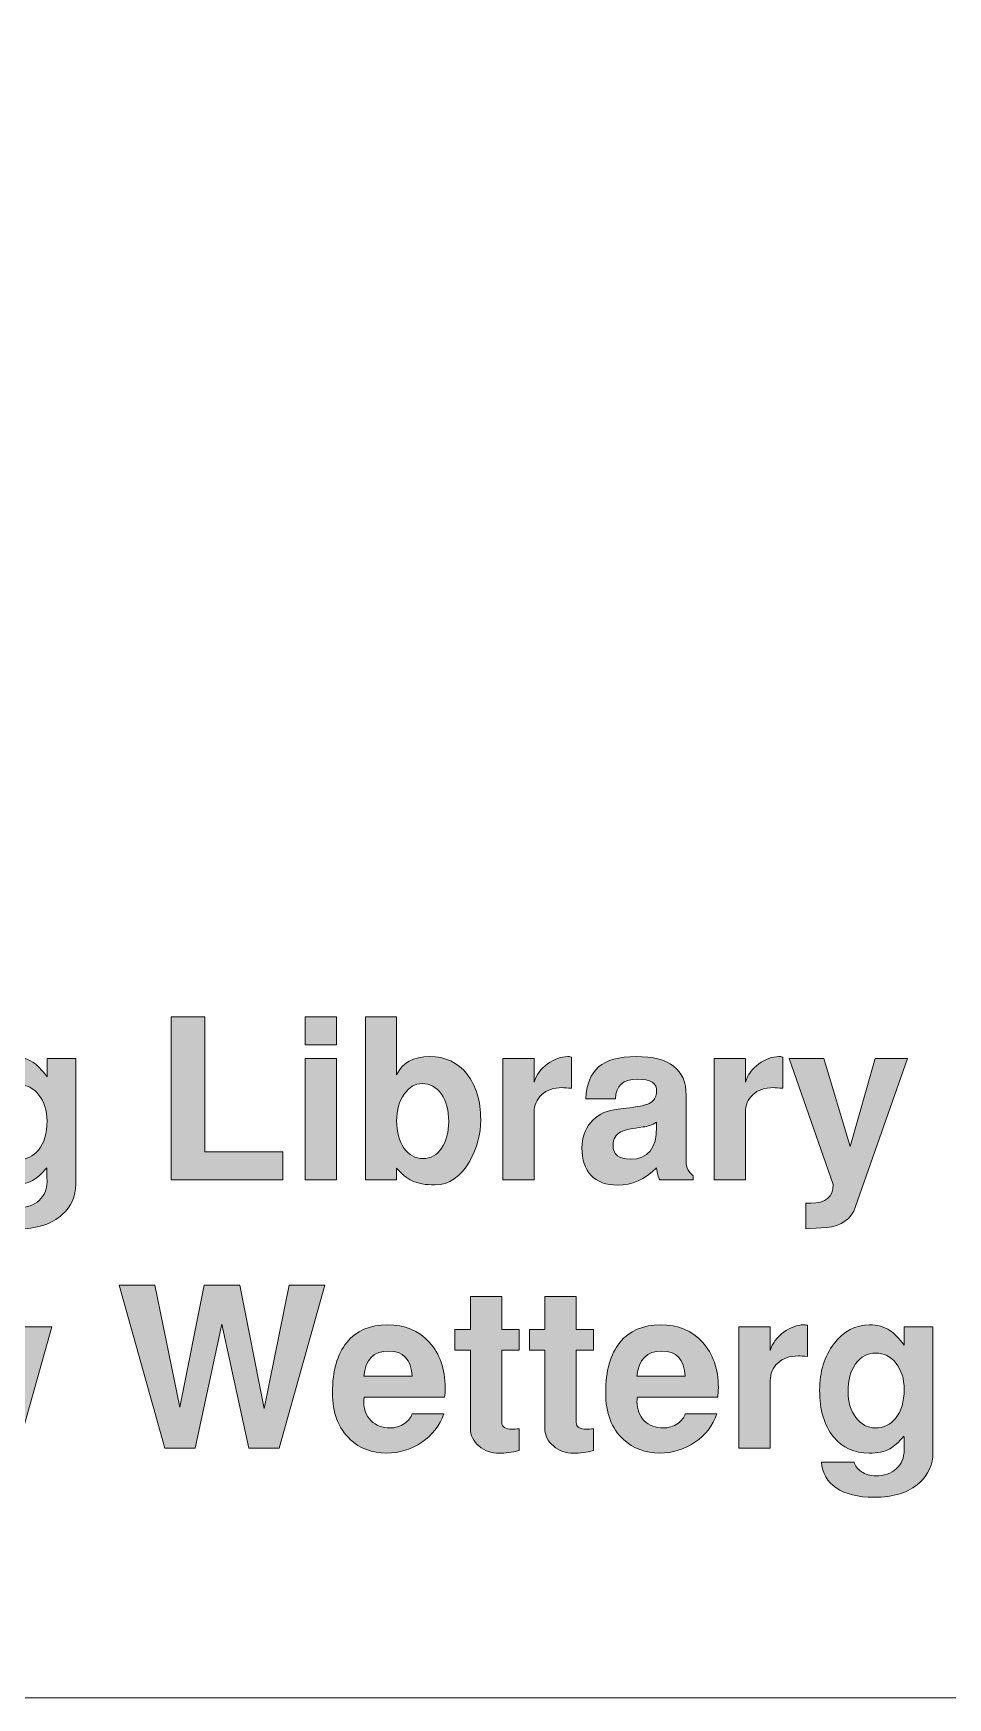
# Model space of a CAD drawing. Header units: inches. Extents: x 0.25 to 7.95, y -7.13 to -0.25.
# Drawn here: x 6.74 to 7.251, y -4.937 to -4.007 of the extents above; entities that cross this region are included whole.
import ezdxf

# ---------------------------------------------------------------- set-up
doc = ezdxf.new("R2010")
doc.units = ezdxf.units.IN
doc.header["$MEASUREMENT"] = 0
doc.layers.add('Layer 1', color=7, linetype='Continuous')

# ---------------------------------------------------------------- blocks, each defined once
blk = doc.blocks.new('block 75')
at = {"layer": 'Layer 1', "color": 7, "lineweight": 5, "true_color": 0xffffff}
blk.add_lwpolyline([(5.53159, -2.96855), (5.53159, -4.93706), (7.94877, -4.93706), (7.94877, -2.96855)], dxfattribs=at)
blk = doc.blocks.new('block 74')
at = {"layer": 'Layer 1'}
blk.add_blockref('block 75', (0, 0), dxfattribs=at)
blk = doc.blocks.new('block 112')
at = {"layer": 'Layer 1', "true_color": 0xed1f24}
h = blk.add_hatch(color=240, dxfattribs=at)
h.dxf.hatch_style = 2
h.paths.add_polyline_path([(6.87973, -4.64752), (6.81736, -4.64752), (6.81736, -4.55639), (6.8361, -4.55639), (6.8361, -4.63189), (6.87973, -4.63189)])
h = blk.add_hatch(color=240, dxfattribs=at)
h.dxf.hatch_style = 2
h.paths.add_polyline_path([(6.90973, -4.57201), (6.89223, -4.57201), (6.89223, -4.55639), (6.90973, -4.55639)])
h.paths.add_polyline_path([(6.90973, -4.64752), (6.89223, -4.64752), (6.89223, -4.57977), (6.90973, -4.57977)])
h = blk.add_hatch(color=240, dxfattribs=at)
h.dxf.hatch_style = 2
edge = h.paths.add_edge_path()
edge.add_spline(control_points=[(6.99036, -4.61401), (6.99036, -4.62219), (6.98831, -4.62989), (6.98423, -4.63714), (6.97923, -4.64598), (6.97273, -4.65039), (6.96473, -4.65039), (6.95956, -4.65039), (6.95531, -4.64964), (6.95198, -4.64814), (6.94906, -4.64672), (6.94619, -4.64435), (6.94335, -4.64102), (6.94335, -4.64102), (6.94335, -4.64752), (6.94335, -4.64752), (6.94335, -4.64752), (6.92586, -4.64752), (6.92586, -4.64752), (6.92586, -4.64752), (6.92586, -4.55639), (6.92586, -4.55639), (6.92586, -4.55639), (6.94335, -4.55639), (6.94335, -4.55639), (6.94335, -4.55639), (6.94335, -4.58877), (6.94335, -4.58877), (6.9466, -4.58202), (6.95277, -4.57864), (6.96185, -4.57864), (6.9706, -4.57864), (6.97754, -4.58189), (6.98267, -4.58839), (6.98779, -4.59489), (6.99036, -4.60343), (6.99036, -4.61401)], knot_values=[0, 0, 0, 0, 1, 1, 1, 2, 2, 2, 3, 3, 3, 4, 4, 4, 5, 5, 5, 6, 6, 6, 7, 7, 7, 8, 8, 8, 9, 9, 9, 10, 10, 10, 11, 11, 11, 12, 12, 12, 12], degree=3, periodic=1)
edge = h.paths.add_edge_path()
edge.add_spline(control_points=[(6.97248, -4.61502), (6.97248, -4.6086), (6.97111, -4.60345), (6.96837, -4.59958), (6.96563, -4.5957), (6.96202, -4.59376), (6.95754, -4.59376), (6.95364, -4.59376), (6.9503, -4.59574), (6.94752, -4.5997), (6.94474, -4.60366), (6.94335, -4.60864), (6.94335, -4.61464), (6.94335, -4.62081), (6.94472, -4.62585), (6.94746, -4.62977), (6.9502, -4.63368), (6.95376, -4.63564), (6.95816, -4.63564), (6.9624, -4.63564), (6.96584, -4.6337), (6.9685, -4.62983), (6.97115, -4.62595), (6.97248, -4.62101), (6.97248, -4.61502)], knot_values=[0, 0, 0, 0, 1, 1, 1, 2, 2, 2, 3, 3, 3, 4, 4, 4, 5, 5, 5, 6, 6, 6, 7, 7, 7, 8, 8, 8, 8], degree=3, periodic=1)
h = blk.add_hatch(color=240, dxfattribs=at)
h.dxf.hatch_style = 2
edge = h.paths.add_edge_path()
edge.add_spline(control_points=[(6.76398, -4.65002), (6.76398, -4.65677), (6.76143, -4.66243), (6.75635, -4.66701), (6.75043, -4.67235), (6.74198, -4.67501), (6.73098, -4.67501), (6.72206, -4.67501), (6.71504, -4.67329), (6.70991, -4.66983), (6.70479, -4.66637), (6.70202, -4.66155), (6.70161, -4.65539), (6.70161, -4.65539), (6.71995, -4.65539), (6.71995, -4.65539), (6.72037, -4.65739), (6.72171, -4.65916), (6.72397, -4.66071), (6.72624, -4.66225), (6.72892, -4.66302), (6.73201, -4.66302), (6.73671, -4.66302), (6.74052, -4.6617), (6.74346, -4.65908), (6.74639, -4.65645), (6.74786, -4.65297), (6.74786, -4.64864), (6.74786, -4.64414), (6.74781, -4.64151), (6.74773, -4.64077), (6.74496, -4.64419), (6.74232, -4.64656), (6.73981, -4.64789), (6.7368, -4.64956), (6.73298, -4.65039), (6.72837, -4.65039), (6.72, -4.65039), (6.71334, -4.64735), (6.70839, -4.64126), (6.7032, -4.63494), (6.7006, -4.62623), (6.7006, -4.61514), (6.7006, -4.60481), (6.70328, -4.59614), (6.70865, -4.58914), (6.71401, -4.58214), (6.72063, -4.57864), (6.7285, -4.57864), (6.73294, -4.57864), (6.73676, -4.57968), (6.73994, -4.58177), (6.74228, -4.58335), (6.74492, -4.58606), (6.74786, -4.58989), (6.74786, -4.58989), (6.74786, -4.57977), (6.74786, -4.57977), (6.74786, -4.57977), (6.76398, -4.57977), (6.76398, -4.57977), (6.76398, -4.57977), (6.76398, -4.65002), (6.76398, -4.65002)], knot_values=[0, 0, 0, 0, 1, 1, 1, 2, 2, 2, 3, 3, 3, 4, 4, 4, 5, 5, 5, 6, 6, 6, 7, 7, 7, 8, 8, 8, 9, 9, 9, 10, 10, 10, 11, 11, 11, 12, 12, 12, 13, 13, 13, 14, 14, 14, 15, 15, 15, 16, 16, 16, 17, 17, 17, 18, 18, 18, 19, 19, 19, 20, 20, 20, 21, 21, 21, 21], degree=3, periodic=1)
edge = h.paths.add_edge_path()
edge.add_spline(control_points=[(6.74786, -4.61464), (6.74786, -4.60881), (6.74635, -4.60398), (6.74335, -4.60014), (6.74036, -4.59631), (6.73656, -4.59439), (6.73198, -4.59439), (6.72731, -4.59439), (6.72356, -4.59641), (6.72073, -4.60045), (6.7179, -4.6045), (6.71648, -4.60968), (6.71648, -4.61601), (6.71648, -4.62177), (6.71796, -4.62658), (6.72091, -4.63045), (6.72387, -4.63432), (6.72748, -4.63626), (6.73173, -4.63626), (6.7364, -4.63626), (6.74019, -4.63447), (6.7431, -4.63089), (6.74627, -4.62697), (6.74786, -4.62155), (6.74786, -4.61464)], knot_values=[0, 0, 0, 0, 1, 1, 1, 2, 2, 2, 3, 3, 3, 4, 4, 4, 5, 5, 5, 6, 6, 6, 7, 7, 7, 8, 8, 8, 8], degree=3, periodic=1)
h = blk.add_hatch(color=240, dxfattribs=at)
h.dxf.hatch_style = 2
edge = h.paths.add_edge_path()
edge.add_spline(control_points=[(7.04111, -4.59639), (7.03878, -4.59614), (7.03707, -4.59602), (7.03598, -4.59602), (7.03107, -4.59602), (7.02721, -4.59733), (7.02442, -4.59996), (7.02163, -4.60258), (7.02024, -4.60589), (7.02024, -4.60989), (7.02024, -4.60989), (7.02024, -4.64752), (7.02024, -4.64752), (7.02024, -4.64752), (7.00273, -4.64752), (7.00273, -4.64752), (7.00273, -4.64752), (7.00273, -4.57977), (7.00273, -4.57977), (7.00273, -4.57977), (7.02024, -4.57977), (7.02024, -4.57977), (7.02024, -4.57977), (7.02024, -4.59289), (7.02024, -4.59289), (7.02148, -4.58889), (7.02399, -4.58552), (7.02774, -4.58276), (7.03149, -4.58002), (7.03524, -4.57864), (7.03899, -4.57864), (7.0394, -4.57864), (7.04011, -4.57872), (7.04111, -4.57889), (7.04111, -4.57889), (7.04111, -4.59639), (7.04111, -4.59639)], knot_values=[0, 0, 0, 0, 1, 1, 1, 2, 2, 2, 3, 3, 3, 4, 4, 4, 5, 5, 5, 6, 6, 6, 7, 7, 7, 8, 8, 8, 9, 9, 9, 10, 10, 10, 11, 11, 11, 12, 12, 12, 12], degree=3, periodic=1)
h = blk.add_hatch(color=240, dxfattribs=at)
h.dxf.hatch_style = 2
edge = h.paths.add_edge_path()
edge.add_spline(control_points=[(7.10911, -4.64752), (7.10911, -4.64752), (7.09049, -4.64752), (7.09049, -4.64752), (7.08965, -4.64619), (7.08902, -4.64398), (7.08861, -4.64089), (7.08219, -4.6473), (7.07499, -4.65051), (7.06698, -4.65051), (7.06049, -4.65051), (7.05553, -4.6487), (7.05211, -4.64508), (7.04869, -4.64145), (7.04698, -4.63631), (7.04698, -4.62964), (7.04698, -4.62414), (7.04861, -4.61943), (7.05186, -4.61551), (7.05511, -4.6116), (7.05948, -4.60923), (7.06498, -4.60839), (7.06757, -4.60806), (7.07194, -4.60748), (7.07811, -4.60664), (7.08177, -4.60606), (7.08443, -4.60516), (7.08605, -4.60395), (7.08767, -4.60274), (7.08857, -4.60081), (7.08874, -4.59814), (7.08898, -4.59356), (7.08536, -4.59127), (7.07786, -4.59127), (7.07003, -4.59127), (7.06599, -4.59493), (7.06573, -4.60227), (7.06573, -4.60227), (7.04911, -4.60227), (7.04911, -4.60227), (7.04944, -4.59427), (7.05184, -4.58832), (7.05629, -4.58445), (7.06076, -4.58058), (7.06774, -4.57864), (7.07724, -4.57864), (7.0959, -4.57864), (7.10524, -4.58585), (7.10524, -4.60027), (7.10524, -4.60027), (7.10524, -4.63764), (7.10524, -4.63764), (7.10524, -4.64056), (7.10653, -4.6431), (7.10911, -4.64526), (7.10911, -4.64526), (7.10911, -4.64752), (7.10911, -4.64752)], knot_values=[0, 0, 0, 0, 1, 1, 1, 2, 2, 2, 3, 3, 3, 4, 4, 4, 5, 5, 5, 6, 6, 6, 7, 7, 7, 8, 8, 8, 9, 9, 9, 10, 10, 10, 11, 11, 11, 12, 12, 12, 13, 13, 13, 14, 14, 14, 15, 15, 15, 16, 16, 16, 17, 17, 17, 18, 18, 18, 19, 19, 19, 19], degree=3, periodic=1)
edge = h.paths.add_edge_path()
edge.add_spline(control_points=[(7.08874, -4.61801), (7.08874, -4.61801), (7.08874, -4.61539), (7.08874, -4.61539), (7.08622, -4.61681), (7.08367, -4.61768), (7.08107, -4.61801), (7.07496, -4.61877), (7.07086, -4.61968), (7.06876, -4.62077), (7.06582, -4.62219), (7.06436, -4.62468), (7.06436, -4.62826), (7.06436, -4.63344), (7.06759, -4.63601), (7.07404, -4.63601), (7.08384, -4.63601), (7.08874, -4.63002), (7.08874, -4.61801)], knot_values=[0, 0, 0, 0, 1, 1, 1, 2, 2, 2, 3, 3, 3, 4, 4, 4, 5, 5, 5, 6, 6, 6, 6], degree=3, periodic=1)
h = blk.add_hatch(color=240, dxfattribs=at)
h.dxf.hatch_style = 2
edge = h.paths.add_edge_path()
edge.add_spline(control_points=[(7.15923, -4.59639), (7.1569, -4.59614), (7.15519, -4.59602), (7.15411, -4.59602), (7.14919, -4.59602), (7.14534, -4.59733), (7.14254, -4.59996), (7.13975, -4.60258), (7.13836, -4.60589), (7.13836, -4.60989), (7.13836, -4.60989), (7.13836, -4.64752), (7.13836, -4.64752), (7.13836, -4.64752), (7.12086, -4.64752), (7.12086, -4.64752), (7.12086, -4.64752), (7.12086, -4.57977), (7.12086, -4.57977), (7.12086, -4.57977), (7.13836, -4.57977), (7.13836, -4.57977), (7.13836, -4.57977), (7.13836, -4.59289), (7.13836, -4.59289), (7.13961, -4.58889), (7.14211, -4.58552), (7.14586, -4.58276), (7.14961, -4.58002), (7.15336, -4.57864), (7.15711, -4.57864), (7.15752, -4.57864), (7.15824, -4.57872), (7.15923, -4.57889), (7.15923, -4.57889), (7.15923, -4.59639), (7.15923, -4.59639)], knot_values=[0, 0, 0, 0, 1, 1, 1, 2, 2, 2, 3, 3, 3, 4, 4, 4, 5, 5, 5, 6, 6, 6, 7, 7, 7, 8, 8, 8, 9, 9, 9, 10, 10, 10, 11, 11, 11, 12, 12, 12, 12], degree=3, periodic=1)
h = blk.add_hatch(color=240, dxfattribs=at)
h.dxf.hatch_style = 2
edge = h.paths.add_edge_path()
edge.add_spline(control_points=[(7.22898, -4.57977), (7.22898, -4.57977), (7.19999, -4.66252), (7.19999, -4.66252), (7.19748, -4.6696), (7.19206, -4.67348), (7.18374, -4.67414), (7.18374, -4.67414), (7.17223, -4.67501), (7.17223, -4.67501), (7.17223, -4.67501), (7.17223, -4.66064), (7.17223, -4.66064), (7.17223, -4.66064), (7.17486, -4.66064), (7.17486, -4.66064), (7.18328, -4.66064), (7.18749, -4.65714), (7.18749, -4.65014), (7.18749, -4.65014), (7.16286, -4.57977), (7.16286, -4.57977), (7.16286, -4.57977), (7.18223, -4.57977), (7.18223, -4.57977), (7.18223, -4.57977), (7.19686, -4.62889), (7.19686, -4.62889), (7.19686, -4.62889), (7.21098, -4.57977), (7.21098, -4.57977), (7.21098, -4.57977), (7.22898, -4.57977), (7.22898, -4.57977)], knot_values=[0, 0, 0, 0, 1, 1, 1, 2, 2, 2, 3, 3, 3, 4, 4, 4, 5, 5, 5, 6, 6, 6, 7, 7, 7, 8, 8, 8, 9, 9, 9, 10, 10, 10, 11, 11, 11, 11], degree=3, periodic=1)
h = blk.add_hatch(color=240, dxfattribs=at)
h.dxf.hatch_style = 2
h.paths.add_polyline_path([(6.90311, -4.70639), (6.87761, -4.79751), (6.86074, -4.79751), (6.84566, -4.72821), (6.83067, -4.79751), (6.81377, -4.79751), (6.78824, -4.70639), (6.80811, -4.70639), (6.82211, -4.77464), (6.83573, -4.70639), (6.85561, -4.70639), (6.86924, -4.77539), (6.88323, -4.70639)])
h = blk.add_hatch(color=240, dxfattribs=at)
h.dxf.hatch_style = 2
edge = h.paths.add_edge_path()
edge.add_spline(control_points=[(7.01186, -4.79889), (7.00777, -4.79989), (7.00406, -4.80039), (7.00073, -4.80039), (6.99632, -4.80039), (6.99253, -4.79903), (6.98936, -4.79633), (6.98619, -4.79362), (6.98461, -4.79038), (6.98461, -4.78663), (6.98461, -4.78663), (6.98461, -4.74276), (6.98461, -4.74276), (6.98461, -4.74276), (6.97598, -4.74276), (6.97598, -4.74276), (6.97598, -4.74276), (6.97598, -4.73114), (6.97598, -4.73114), (6.97598, -4.73114), (6.98461, -4.73114), (6.98461, -4.73114), (6.98461, -4.73114), (6.98461, -4.71276), (6.98461, -4.71276), (6.98461, -4.71276), (7.00211, -4.71276), (7.00211, -4.71276), (7.00211, -4.71276), (7.00211, -4.73114), (7.00211, -4.73114), (7.00211, -4.73114), (7.01186, -4.73114), (7.01186, -4.73114), (7.01186, -4.73114), (7.01186, -4.74276), (7.01186, -4.74276), (7.01186, -4.74276), (7.00211, -4.74276), (7.00211, -4.74276), (7.00211, -4.74276), (7.00211, -4.78314), (7.00211, -4.78314), (7.00211, -4.78572), (7.00406, -4.78701), (7.00798, -4.78701), (7.0089, -4.78693), (7.01019, -4.78684), (7.01186, -4.78676), (7.01186, -4.78676), (7.01186, -4.79889), (7.01186, -4.79889)], knot_values=[0, 0, 0, 0, 1, 1, 1, 2, 2, 2, 3, 3, 3, 4, 4, 4, 5, 5, 5, 6, 6, 6, 7, 7, 7, 8, 8, 8, 9, 9, 9, 10, 10, 10, 11, 11, 11, 12, 12, 12, 13, 13, 13, 14, 14, 14, 15, 15, 15, 16, 16, 16, 17, 17, 17, 17], degree=3, periodic=1)
h = blk.add_hatch(color=240, dxfattribs=at)
h.dxf.hatch_style = 2
edge = h.paths.add_edge_path()
edge.add_spline(control_points=[(7.05349, -4.79889), (7.0494, -4.79989), (7.04569, -4.80039), (7.04236, -4.80039), (7.03794, -4.80039), (7.03415, -4.79903), (7.03099, -4.79633), (7.02782, -4.79362), (7.02623, -4.79038), (7.02623, -4.78663), (7.02623, -4.78663), (7.02623, -4.74276), (7.02623, -4.74276), (7.02623, -4.74276), (7.01761, -4.74276), (7.01761, -4.74276), (7.01761, -4.74276), (7.01761, -4.73114), (7.01761, -4.73114), (7.01761, -4.73114), (7.02623, -4.73114), (7.02623, -4.73114), (7.02623, -4.73114), (7.02623, -4.71276), (7.02623, -4.71276), (7.02623, -4.71276), (7.04374, -4.71276), (7.04374, -4.71276), (7.04374, -4.71276), (7.04374, -4.73114), (7.04374, -4.73114), (7.04374, -4.73114), (7.05349, -4.73114), (7.05349, -4.73114), (7.05349, -4.73114), (7.05349, -4.74276), (7.05349, -4.74276), (7.05349, -4.74276), (7.04374, -4.74276), (7.04374, -4.74276), (7.04374, -4.74276), (7.04374, -4.78314), (7.04374, -4.78314), (7.04374, -4.78572), (7.04569, -4.78701), (7.04961, -4.78701), (7.05052, -4.78693), (7.05182, -4.78684), (7.05349, -4.78676), (7.05349, -4.78676), (7.05349, -4.79889), (7.05349, -4.79889)], knot_values=[0, 0, 0, 0, 1, 1, 1, 2, 2, 2, 3, 3, 3, 4, 4, 4, 5, 5, 5, 6, 6, 6, 7, 7, 7, 8, 8, 8, 9, 9, 9, 10, 10, 10, 11, 11, 11, 12, 12, 12, 13, 13, 13, 14, 14, 14, 15, 15, 15, 16, 16, 16, 17, 17, 17, 17], degree=3, periodic=1)
h = blk.add_hatch(color=240, dxfattribs=at)
h.dxf.hatch_style = 2
h.paths.add_polyline_path([(6.75048, -4.72976), (6.73161, -4.79751), (6.71362, -4.79751), (6.70298, -4.74966), (6.69225, -4.79751), (6.67424, -4.79751), (6.65535, -4.72976), (6.67348, -4.72976), (6.68398, -4.77714), (6.69385, -4.72976), (6.71198, -4.72976), (6.72186, -4.77701), (6.73235, -4.72976)])
h = blk.add_hatch(color=240, dxfattribs=at)
h.dxf.hatch_style = 2
edge = h.paths.add_edge_path()
edge.add_spline(control_points=[(6.97049, -4.76376), (6.97049, -4.76576), (6.97036, -4.76756), (6.97011, -4.76914), (6.97011, -4.76914), (6.92523, -4.76914), (6.92523, -4.76914), (6.92507, -4.76964), (6.92499, -4.77043), (6.92499, -4.77151), (6.92499, -4.77593), (6.92634, -4.77949), (6.92907, -4.7822), (6.9318, -4.78491), (6.93534, -4.78626), (6.93972, -4.78626), (6.94261, -4.78626), (6.9453, -4.78543), (6.94777, -4.78376), (6.95001, -4.78218), (6.95141, -4.78039), (6.95199, -4.77839), (6.95199, -4.77839), (6.96973, -4.77839), (6.96973, -4.77839), (6.9674, -4.78497), (6.9633, -4.79026), (6.95742, -4.79426), (6.95154, -4.79827), (6.94499, -4.80027), (6.93774, -4.80027), (6.92965, -4.80027), (6.92286, -4.79772), (6.91736, -4.79264), (6.91077, -4.78655), (6.90748, -4.77785), (6.90748, -4.76651), (6.90748, -4.75435), (6.91013, -4.745), (6.91542, -4.73845), (6.92072, -4.73191), (6.92832, -4.72864), (6.93823, -4.72864), (6.9479, -4.72864), (6.9557, -4.73187), (6.96161, -4.73832), (6.96753, -4.74478), (6.97049, -4.75326), (6.97049, -4.76376)], knot_values=[0, 0, 0, 0, 1, 1, 1, 2, 2, 2, 3, 3, 3, 4, 4, 4, 5, 5, 5, 6, 6, 6, 7, 7, 7, 8, 8, 8, 9, 9, 9, 10, 10, 10, 11, 11, 11, 12, 12, 12, 13, 13, 13, 14, 14, 14, 15, 15, 15, 16, 16, 16, 16], degree=3, periodic=1)
edge = h.paths.add_edge_path()
edge.add_spline(control_points=[(6.95199, -4.75739), (6.95148, -4.74797), (6.9471, -4.74327), (6.93886, -4.74327), (6.93054, -4.74327), (6.92591, -4.74797), (6.92499, -4.75739), (6.92499, -4.75739), (6.95199, -4.75739), (6.95199, -4.75739)], knot_values=[0, 0, 0, 0, 1, 1, 1, 2, 2, 2, 3, 3, 3, 3], degree=3, periodic=1)
h = blk.add_hatch(color=240, dxfattribs=at)
h.dxf.hatch_style = 2
edge = h.paths.add_edge_path()
edge.add_spline(control_points=[(7.12324, -4.76376), (7.12324, -4.76576), (7.12311, -4.76756), (7.12286, -4.76914), (7.12286, -4.76914), (7.07798, -4.76914), (7.07798, -4.76914), (7.07782, -4.76964), (7.07774, -4.77043), (7.07774, -4.77151), (7.07774, -4.77593), (7.07909, -4.77949), (7.08182, -4.7822), (7.08455, -4.78491), (7.08809, -4.78626), (7.09248, -4.78626), (7.09536, -4.78626), (7.09805, -4.78543), (7.10052, -4.78376), (7.10276, -4.78218), (7.10416, -4.78039), (7.10474, -4.77839), (7.10474, -4.77839), (7.12248, -4.77839), (7.12248, -4.77839), (7.12015, -4.78497), (7.11605, -4.79026), (7.11018, -4.79426), (7.1043, -4.79827), (7.09774, -4.80027), (7.09049, -4.80027), (7.0824, -4.80027), (7.07561, -4.79772), (7.07011, -4.79264), (7.06352, -4.78655), (7.06023, -4.77785), (7.06023, -4.76651), (7.06023, -4.75435), (7.06288, -4.745), (7.06817, -4.73845), (7.07347, -4.73191), (7.08107, -4.72864), (7.09098, -4.72864), (7.10065, -4.72864), (7.10845, -4.73187), (7.11436, -4.73832), (7.12028, -4.74478), (7.12324, -4.75326), (7.12324, -4.76376)], knot_values=[0, 0, 0, 0, 1, 1, 1, 2, 2, 2, 3, 3, 3, 4, 4, 4, 5, 5, 5, 6, 6, 6, 7, 7, 7, 8, 8, 8, 9, 9, 9, 10, 10, 10, 11, 11, 11, 12, 12, 12, 13, 13, 13, 14, 14, 14, 15, 15, 15, 16, 16, 16, 16], degree=3, periodic=1)
edge = h.paths.add_edge_path()
edge.add_spline(control_points=[(7.10474, -4.75739), (7.10423, -4.74797), (7.09985, -4.74327), (7.09161, -4.74327), (7.08329, -4.74327), (7.07866, -4.74797), (7.07774, -4.75739), (7.07774, -4.75739), (7.10474, -4.75739), (7.10474, -4.75739)], knot_values=[0, 0, 0, 0, 1, 1, 1, 2, 2, 2, 3, 3, 3, 3], degree=3, periodic=1)
h = blk.add_hatch(color=240, dxfattribs=at)
h.dxf.hatch_style = 2
edge = h.paths.add_edge_path()
edge.add_spline(control_points=[(7.17312, -4.74639), (7.17078, -4.74613), (7.16907, -4.74601), (7.16799, -4.74601), (7.16307, -4.74601), (7.15922, -4.74733), (7.15643, -4.74995), (7.15363, -4.75258), (7.15224, -4.75589), (7.15224, -4.75989), (7.15224, -4.75989), (7.15224, -4.79751), (7.15224, -4.79751), (7.15224, -4.79751), (7.13474, -4.79751), (7.13474, -4.79751), (7.13474, -4.79751), (7.13474, -4.72976), (7.13474, -4.72976), (7.13474, -4.72976), (7.15224, -4.72976), (7.15224, -4.72976), (7.15224, -4.72976), (7.15224, -4.74289), (7.15224, -4.74289), (7.15349, -4.73888), (7.15599, -4.73551), (7.15974, -4.73276), (7.16349, -4.73001), (7.16724, -4.72864), (7.17099, -4.72864), (7.17141, -4.72864), (7.17212, -4.72872), (7.17312, -4.72889), (7.17312, -4.72889), (7.17312, -4.74639), (7.17312, -4.74639)], knot_values=[0, 0, 0, 0, 1, 1, 1, 2, 2, 2, 3, 3, 3, 4, 4, 4, 5, 5, 5, 6, 6, 6, 7, 7, 7, 8, 8, 8, 9, 9, 9, 10, 10, 10, 11, 11, 11, 12, 12, 12, 12], degree=3, periodic=1)
h = blk.add_hatch(color=240, dxfattribs=at)
h.dxf.hatch_style = 2
edge = h.paths.add_edge_path()
edge.add_spline(control_points=[(7.24324, -4.80001), (7.24324, -4.80676), (7.2407, -4.81243), (7.23562, -4.81701), (7.2297, -4.82235), (7.22124, -4.82501), (7.21024, -4.82501), (7.20132, -4.82501), (7.1943, -4.82328), (7.18918, -4.81982), (7.18405, -4.81637), (7.18128, -4.81155), (7.18087, -4.80539), (7.18087, -4.80539), (7.19921, -4.80539), (7.19921, -4.80539), (7.19963, -4.80739), (7.20098, -4.80916), (7.20323, -4.8107), (7.2055, -4.81224), (7.20818, -4.81302), (7.21128, -4.81302), (7.21597, -4.81302), (7.21978, -4.8117), (7.22272, -4.80908), (7.22565, -4.80645), (7.22712, -4.80297), (7.22712, -4.79864), (7.22712, -4.79414), (7.22707, -4.79151), (7.22699, -4.79076), (7.22422, -4.79418), (7.22158, -4.79656), (7.21908, -4.79789), (7.21606, -4.79955), (7.21225, -4.80039), (7.20763, -4.80039), (7.19926, -4.80039), (7.1926, -4.79735), (7.18766, -4.79126), (7.18246, -4.78493), (7.17986, -4.77622), (7.17986, -4.76514), (7.17986, -4.75481), (7.18254, -4.74613), (7.18791, -4.73914), (7.19327, -4.73214), (7.19989, -4.72864), (7.20776, -4.72864), (7.21221, -4.72864), (7.21602, -4.72968), (7.2192, -4.73176), (7.22154, -4.73334), (7.22418, -4.73606), (7.22712, -4.73989), (7.22712, -4.73989), (7.22712, -4.72976), (7.22712, -4.72976), (7.22712, -4.72976), (7.24324, -4.72976), (7.24324, -4.72976), (7.24324, -4.72976), (7.24324, -4.80001), (7.24324, -4.80001)], knot_values=[0, 0, 0, 0, 1, 1, 1, 2, 2, 2, 3, 3, 3, 4, 4, 4, 5, 5, 5, 6, 6, 6, 7, 7, 7, 8, 8, 8, 9, 9, 9, 10, 10, 10, 11, 11, 11, 12, 12, 12, 13, 13, 13, 14, 14, 14, 15, 15, 15, 16, 16, 16, 17, 17, 17, 18, 18, 18, 19, 19, 19, 20, 20, 20, 21, 21, 21, 21], degree=3, periodic=1)
edge = h.paths.add_edge_path()
edge.add_spline(control_points=[(7.22712, -4.76463), (7.22712, -4.7588), (7.22561, -4.75397), (7.22262, -4.75014), (7.21962, -4.7463), (7.21582, -4.74438), (7.21124, -4.74438), (7.20657, -4.74438), (7.20282, -4.74641), (7.19999, -4.75045), (7.19716, -4.7545), (7.19574, -4.75968), (7.19574, -4.76601), (7.19574, -4.77176), (7.19722, -4.77658), (7.20017, -4.78045), (7.20313, -4.78432), (7.20674, -4.78626), (7.21099, -4.78626), (7.21566, -4.78626), (7.21945, -4.78447), (7.22236, -4.78089), (7.22553, -4.77697), (7.22712, -4.77155), (7.22712, -4.76463)], knot_values=[0, 0, 0, 0, 1, 1, 1, 2, 2, 2, 3, 3, 3, 4, 4, 4, 5, 5, 5, 6, 6, 6, 7, 7, 7, 8, 8, 8, 8], degree=3, periodic=1)
at = {"layer": 'Layer 1', "lineweight": 0}
for points in [[(6.87973, -4.64752), (6.81736, -4.64752), (6.81736, -4.55639), (6.8361, -4.55639), (6.8361, -4.63189), (6.87973, -4.63189), (6.87973, -4.64752)], [(6.90973, -4.57201), (6.89223, -4.57201), (6.89223, -4.55639), (6.90973, -4.55639), (6.90973, -4.57201)], [(6.90973, -4.64752), (6.89223, -4.64752), (6.89223, -4.57977), (6.90973, -4.57977), (6.90973, -4.64752)], [(6.90311, -4.70639), (6.87761, -4.79751), (6.86074, -4.79751), (6.84566, -4.72821), (6.83067, -4.79751), (6.81377, -4.79751), (6.78824, -4.70639), (6.80811, -4.70639), (6.82211, -4.77464), (6.83573, -4.70639), (6.85561, -4.70639), (6.86924, -4.77539), (6.88323, -4.70639), (6.90311, -4.70639)], [(6.75048, -4.72976), (6.73161, -4.79751), (6.71362, -4.79751), (6.70298, -4.74966), (6.69225, -4.79751), (6.67424, -4.79751), (6.65535, -4.72976), (6.67348, -4.72976), (6.68398, -4.77714), (6.69385, -4.72976), (6.71198, -4.72976), (6.72186, -4.77701), (6.73235, -4.72976), (6.75048, -4.72976)]]:
    blk.add_lwpolyline(points, dxfattribs=at)
for points, knots in [([(6.99036, -4.61401), (6.99036, -4.62219), (6.98831, -4.62989), (6.98423, -4.63714), (6.97923, -4.64598), (6.97273, -4.65039), (6.96473, -4.65039), (6.95956, -4.65039), (6.95531, -4.64964), (6.95198, -4.64814), (6.94906, -4.64672), (6.94619, -4.64435), (6.94335, -4.64102), (6.94335, -4.64102), (6.94335, -4.64752), (6.94335, -4.64752), (6.94335, -4.64752), (6.92586, -4.64752), (6.92586, -4.64752), (6.92586, -4.64752), (6.92586, -4.55639), (6.92586, -4.55639), (6.92586, -4.55639), (6.94335, -4.55639), (6.94335, -4.55639), (6.94335, -4.55639), (6.94335, -4.58877), (6.94335, -4.58877), (6.9466, -4.58202), (6.95277, -4.57864), (6.96185, -4.57864), (6.9706, -4.57864), (6.97754, -4.58189), (6.98267, -4.58839), (6.98779, -4.59489), (6.99036, -4.60343), (6.99036, -4.61401)], [0, 0, 0, 0, 1, 1, 1, 2, 2, 2, 3, 3, 3, 4, 4, 4, 5, 5, 5, 6, 6, 6, 7, 7, 7, 8, 8, 8, 9, 9, 9, 10, 10, 10, 11, 11, 11, 12, 12, 12, 12]), ([(6.76398, -4.65002), (6.76398, -4.65677), (6.76143, -4.66243), (6.75635, -4.66701), (6.75043, -4.67235), (6.74198, -4.67501), (6.73098, -4.67501), (6.72206, -4.67501), (6.71504, -4.67329), (6.70991, -4.66983), (6.70479, -4.66637), (6.70202, -4.66155), (6.70161, -4.65539), (6.70161, -4.65539), (6.71995, -4.65539), (6.71995, -4.65539), (6.72037, -4.65739), (6.72171, -4.65916), (6.72397, -4.66071), (6.72624, -4.66225), (6.72892, -4.66302), (6.73201, -4.66302), (6.73671, -4.66302), (6.74052, -4.6617), (6.74346, -4.65908), (6.74639, -4.65645), (6.74786, -4.65297), (6.74786, -4.64864), (6.74786, -4.64414), (6.74781, -4.64151), (6.74773, -4.64077), (6.74496, -4.64419), (6.74232, -4.64656), (6.73981, -4.64789), (6.7368, -4.64956), (6.73298, -4.65039), (6.72837, -4.65039), (6.72, -4.65039), (6.71334, -4.64735), (6.70839, -4.64126), (6.7032, -4.63494), (6.7006, -4.62623), (6.7006, -4.61514), (6.7006, -4.60481), (6.70328, -4.59614), (6.70865, -4.58914), (6.71401, -4.58214), (6.72063, -4.57864), (6.7285, -4.57864), (6.73294, -4.57864), (6.73676, -4.57968), (6.73994, -4.58177), (6.74228, -4.58335), (6.74492, -4.58606), (6.74786, -4.58989), (6.74786, -4.58989), (6.74786, -4.57977), (6.74786, -4.57977), (6.74786, -4.57977), (6.76398, -4.57977), (6.76398, -4.57977), (6.76398, -4.57977), (6.76398, -4.65002), (6.76398, -4.65002)], [0, 0, 0, 0, 1, 1, 1, 2, 2, 2, 3, 3, 3, 4, 4, 4, 5, 5, 5, 6, 6, 6, 7, 7, 7, 8, 8, 8, 9, 9, 9, 10, 10, 10, 11, 11, 11, 12, 12, 12, 13, 13, 13, 14, 14, 14, 15, 15, 15, 16, 16, 16, 17, 17, 17, 18, 18, 18, 19, 19, 19, 20, 20, 20, 21, 21, 21, 21]), ([(7.04111, -4.59639), (7.03878, -4.59614), (7.03707, -4.59602), (7.03598, -4.59602), (7.03107, -4.59602), (7.02721, -4.59733), (7.02442, -4.59996), (7.02163, -4.60258), (7.02024, -4.60589), (7.02024, -4.60989), (7.02024, -4.60989), (7.02024, -4.64752), (7.02024, -4.64752), (7.02024, -4.64752), (7.00273, -4.64752), (7.00273, -4.64752), (7.00273, -4.64752), (7.00273, -4.57977), (7.00273, -4.57977), (7.00273, -4.57977), (7.02024, -4.57977), (7.02024, -4.57977), (7.02024, -4.57977), (7.02024, -4.59289), (7.02024, -4.59289), (7.02148, -4.58889), (7.02399, -4.58552), (7.02774, -4.58276), (7.03149, -4.58002), (7.03524, -4.57864), (7.03899, -4.57864), (7.0394, -4.57864), (7.04011, -4.57872), (7.04111, -4.57889), (7.04111, -4.57889), (7.04111, -4.59639), (7.04111, -4.59639)], [0, 0, 0, 0, 1, 1, 1, 2, 2, 2, 3, 3, 3, 4, 4, 4, 5, 5, 5, 6, 6, 6, 7, 7, 7, 8, 8, 8, 9, 9, 9, 10, 10, 10, 11, 11, 11, 12, 12, 12, 12]), ([(7.10911, -4.64752), (7.10911, -4.64752), (7.09049, -4.64752), (7.09049, -4.64752), (7.08965, -4.64619), (7.08902, -4.64398), (7.08861, -4.64089), (7.08219, -4.6473), (7.07499, -4.65051), (7.06698, -4.65051), (7.06049, -4.65051), (7.05553, -4.6487), (7.05211, -4.64508), (7.04869, -4.64145), (7.04698, -4.63631), (7.04698, -4.62964), (7.04698, -4.62414), (7.04861, -4.61943), (7.05186, -4.61551), (7.05511, -4.6116), (7.05948, -4.60923), (7.06498, -4.60839), (7.06757, -4.60806), (7.07194, -4.60748), (7.07811, -4.60664), (7.08177, -4.60606), (7.08443, -4.60516), (7.08605, -4.60395), (7.08767, -4.60274), (7.08857, -4.60081), (7.08874, -4.59814), (7.08898, -4.59356), (7.08536, -4.59127), (7.07786, -4.59127), (7.07003, -4.59127), (7.06599, -4.59493), (7.06573, -4.60227), (7.06573, -4.60227), (7.04911, -4.60227), (7.04911, -4.60227), (7.04944, -4.59427), (7.05184, -4.58832), (7.05629, -4.58445), (7.06076, -4.58058), (7.06774, -4.57864), (7.07724, -4.57864), (7.0959, -4.57864), (7.10524, -4.58585), (7.10524, -4.60027), (7.10524, -4.60027), (7.10524, -4.63764), (7.10524, -4.63764), (7.10524, -4.64056), (7.10653, -4.6431), (7.10911, -4.64526), (7.10911, -4.64526), (7.10911, -4.64752), (7.10911, -4.64752)], [0, 0, 0, 0, 1, 1, 1, 2, 2, 2, 3, 3, 3, 4, 4, 4, 5, 5, 5, 6, 6, 6, 7, 7, 7, 8, 8, 8, 9, 9, 9, 10, 10, 10, 11, 11, 11, 12, 12, 12, 13, 13, 13, 14, 14, 14, 15, 15, 15, 16, 16, 16, 17, 17, 17, 18, 18, 18, 19, 19, 19, 19]), ([(7.15923, -4.59639), (7.1569, -4.59614), (7.15519, -4.59602), (7.15411, -4.59602), (7.14919, -4.59602), (7.14534, -4.59733), (7.14254, -4.59996), (7.13975, -4.60258), (7.13836, -4.60589), (7.13836, -4.60989), (7.13836, -4.60989), (7.13836, -4.64752), (7.13836, -4.64752), (7.13836, -4.64752), (7.12086, -4.64752), (7.12086, -4.64752), (7.12086, -4.64752), (7.12086, -4.57977), (7.12086, -4.57977), (7.12086, -4.57977), (7.13836, -4.57977), (7.13836, -4.57977), (7.13836, -4.57977), (7.13836, -4.59289), (7.13836, -4.59289), (7.13961, -4.58889), (7.14211, -4.58552), (7.14586, -4.58276), (7.14961, -4.58002), (7.15336, -4.57864), (7.15711, -4.57864), (7.15752, -4.57864), (7.15824, -4.57872), (7.15923, -4.57889), (7.15923, -4.57889), (7.15923, -4.59639), (7.15923, -4.59639)], [0, 0, 0, 0, 1, 1, 1, 2, 2, 2, 3, 3, 3, 4, 4, 4, 5, 5, 5, 6, 6, 6, 7, 7, 7, 8, 8, 8, 9, 9, 9, 10, 10, 10, 11, 11, 11, 12, 12, 12, 12]), ([(7.22898, -4.57977), (7.22898, -4.57977), (7.19999, -4.66252), (7.19999, -4.66252), (7.19748, -4.6696), (7.19206, -4.67348), (7.18374, -4.67414), (7.18374, -4.67414), (7.17223, -4.67501), (7.17223, -4.67501), (7.17223, -4.67501), (7.17223, -4.66064), (7.17223, -4.66064), (7.17223, -4.66064), (7.17486, -4.66064), (7.17486, -4.66064), (7.18328, -4.66064), (7.18749, -4.65714), (7.18749, -4.65014), (7.18749, -4.65014), (7.16286, -4.57977), (7.16286, -4.57977), (7.16286, -4.57977), (7.18223, -4.57977), (7.18223, -4.57977), (7.18223, -4.57977), (7.19686, -4.62889), (7.19686, -4.62889), (7.19686, -4.62889), (7.21098, -4.57977), (7.21098, -4.57977), (7.21098, -4.57977), (7.22898, -4.57977), (7.22898, -4.57977)], [0, 0, 0, 0, 1, 1, 1, 2, 2, 2, 3, 3, 3, 4, 4, 4, 5, 5, 5, 6, 6, 6, 7, 7, 7, 8, 8, 8, 9, 9, 9, 10, 10, 10, 11, 11, 11, 11]), ([(6.74786, -4.61464), (6.74786, -4.60881), (6.74635, -4.60398), (6.74335, -4.60014), (6.74036, -4.59631), (6.73656, -4.59439), (6.73198, -4.59439), (6.72731, -4.59439), (6.72356, -4.59641), (6.72073, -4.60045), (6.7179, -4.6045), (6.71648, -4.60968), (6.71648, -4.61601), (6.71648, -4.62177), (6.71796, -4.62658), (6.72091, -4.63045), (6.72387, -4.63432), (6.72748, -4.63626), (6.73173, -4.63626), (6.7364, -4.63626), (6.74019, -4.63447), (6.7431, -4.63089), (6.74627, -4.62697), (6.74786, -4.62155), (6.74786, -4.61464)], [0, 0, 0, 0, 1, 1, 1, 2, 2, 2, 3, 3, 3, 4, 4, 4, 5, 5, 5, 6, 6, 6, 7, 7, 7, 8, 8, 8, 8]), ([(6.97248, -4.61502), (6.97248, -4.6086), (6.97111, -4.60345), (6.96837, -4.59958), (6.96563, -4.5957), (6.96202, -4.59376), (6.95754, -4.59376), (6.95364, -4.59376), (6.9503, -4.59574), (6.94752, -4.5997), (6.94474, -4.60366), (6.94335, -4.60864), (6.94335, -4.61464), (6.94335, -4.62081), (6.94472, -4.62585), (6.94746, -4.62977), (6.9502, -4.63368), (6.95376, -4.63564), (6.95816, -4.63564), (6.9624, -4.63564), (6.96584, -4.6337), (6.9685, -4.62983), (6.97115, -4.62595), (6.97248, -4.62101), (6.97248, -4.61502)], [0, 0, 0, 0, 1, 1, 1, 2, 2, 2, 3, 3, 3, 4, 4, 4, 5, 5, 5, 6, 6, 6, 7, 7, 7, 8, 8, 8, 8]), ([(7.08874, -4.61801), (7.08874, -4.61801), (7.08874, -4.61539), (7.08874, -4.61539), (7.08622, -4.61681), (7.08367, -4.61768), (7.08107, -4.61801), (7.07496, -4.61877), (7.07086, -4.61968), (7.06876, -4.62077), (7.06582, -4.62219), (7.06436, -4.62468), (7.06436, -4.62826), (7.06436, -4.63344), (7.06759, -4.63601), (7.07404, -4.63601), (7.08384, -4.63601), (7.08874, -4.63002), (7.08874, -4.61801)], [0, 0, 0, 0, 1, 1, 1, 2, 2, 2, 3, 3, 3, 4, 4, 4, 5, 5, 5, 6, 6, 6, 6]), ([(7.01186, -4.79889), (7.00777, -4.79989), (7.00406, -4.80039), (7.00073, -4.80039), (6.99632, -4.80039), (6.99253, -4.79903), (6.98936, -4.79633), (6.98619, -4.79362), (6.98461, -4.79038), (6.98461, -4.78663), (6.98461, -4.78663), (6.98461, -4.74276), (6.98461, -4.74276), (6.98461, -4.74276), (6.97598, -4.74276), (6.97598, -4.74276), (6.97598, -4.74276), (6.97598, -4.73114), (6.97598, -4.73114), (6.97598, -4.73114), (6.98461, -4.73114), (6.98461, -4.73114), (6.98461, -4.73114), (6.98461, -4.71276), (6.98461, -4.71276), (6.98461, -4.71276), (7.00211, -4.71276), (7.00211, -4.71276), (7.00211, -4.71276), (7.00211, -4.73114), (7.00211, -4.73114), (7.00211, -4.73114), (7.01186, -4.73114), (7.01186, -4.73114), (7.01186, -4.73114), (7.01186, -4.74276), (7.01186, -4.74276), (7.01186, -4.74276), (7.00211, -4.74276), (7.00211, -4.74276), (7.00211, -4.74276), (7.00211, -4.78314), (7.00211, -4.78314), (7.00211, -4.78572), (7.00406, -4.78701), (7.00798, -4.78701), (7.0089, -4.78693), (7.01019, -4.78684), (7.01186, -4.78676), (7.01186, -4.78676), (7.01186, -4.79889), (7.01186, -4.79889)], [0, 0, 0, 0, 1, 1, 1, 2, 2, 2, 3, 3, 3, 4, 4, 4, 5, 5, 5, 6, 6, 6, 7, 7, 7, 8, 8, 8, 9, 9, 9, 10, 10, 10, 11, 11, 11, 12, 12, 12, 13, 13, 13, 14, 14, 14, 15, 15, 15, 16, 16, 16, 17, 17, 17, 17]), ([(7.05349, -4.79889), (7.0494, -4.79989), (7.04569, -4.80039), (7.04236, -4.80039), (7.03794, -4.80039), (7.03415, -4.79903), (7.03099, -4.79633), (7.02782, -4.79362), (7.02623, -4.79038), (7.02623, -4.78663), (7.02623, -4.78663), (7.02623, -4.74276), (7.02623, -4.74276), (7.02623, -4.74276), (7.01761, -4.74276), (7.01761, -4.74276), (7.01761, -4.74276), (7.01761, -4.73114), (7.01761, -4.73114), (7.01761, -4.73114), (7.02623, -4.73114), (7.02623, -4.73114), (7.02623, -4.73114), (7.02623, -4.71276), (7.02623, -4.71276), (7.02623, -4.71276), (7.04374, -4.71276), (7.04374, -4.71276), (7.04374, -4.71276), (7.04374, -4.73114), (7.04374, -4.73114), (7.04374, -4.73114), (7.05349, -4.73114), (7.05349, -4.73114), (7.05349, -4.73114), (7.05349, -4.74276), (7.05349, -4.74276), (7.05349, -4.74276), (7.04374, -4.74276), (7.04374, -4.74276), (7.04374, -4.74276), (7.04374, -4.78314), (7.04374, -4.78314), (7.04374, -4.78572), (7.04569, -4.78701), (7.04961, -4.78701), (7.05052, -4.78693), (7.05182, -4.78684), (7.05349, -4.78676), (7.05349, -4.78676), (7.05349, -4.79889), (7.05349, -4.79889)], [0, 0, 0, 0, 1, 1, 1, 2, 2, 2, 3, 3, 3, 4, 4, 4, 5, 5, 5, 6, 6, 6, 7, 7, 7, 8, 8, 8, 9, 9, 9, 10, 10, 10, 11, 11, 11, 12, 12, 12, 13, 13, 13, 14, 14, 14, 15, 15, 15, 16, 16, 16, 17, 17, 17, 17]), ([(6.97049, -4.76376), (6.97049, -4.76576), (6.97036, -4.76756), (6.97011, -4.76914), (6.97011, -4.76914), (6.92523, -4.76914), (6.92523, -4.76914), (6.92507, -4.76964), (6.92499, -4.77043), (6.92499, -4.77151), (6.92499, -4.77593), (6.92634, -4.77949), (6.92907, -4.7822), (6.9318, -4.78491), (6.93534, -4.78626), (6.93972, -4.78626), (6.94261, -4.78626), (6.9453, -4.78543), (6.94777, -4.78376), (6.95001, -4.78218), (6.95141, -4.78039), (6.95199, -4.77839), (6.95199, -4.77839), (6.96973, -4.77839), (6.96973, -4.77839), (6.9674, -4.78497), (6.9633, -4.79026), (6.95742, -4.79426), (6.95154, -4.79827), (6.94499, -4.80027), (6.93774, -4.80027), (6.92965, -4.80027), (6.92286, -4.79772), (6.91736, -4.79264), (6.91077, -4.78655), (6.90748, -4.77785), (6.90748, -4.76651), (6.90748, -4.75435), (6.91013, -4.745), (6.91542, -4.73845), (6.92072, -4.73191), (6.92832, -4.72864), (6.93823, -4.72864), (6.9479, -4.72864), (6.9557, -4.73187), (6.96161, -4.73832), (6.96753, -4.74478), (6.97049, -4.75326), (6.97049, -4.76376)], [0, 0, 0, 0, 1, 1, 1, 2, 2, 2, 3, 3, 3, 4, 4, 4, 5, 5, 5, 6, 6, 6, 7, 7, 7, 8, 8, 8, 9, 9, 9, 10, 10, 10, 11, 11, 11, 12, 12, 12, 13, 13, 13, 14, 14, 14, 15, 15, 15, 16, 16, 16, 16]), ([(7.12324, -4.76376), (7.12324, -4.76576), (7.12311, -4.76756), (7.12286, -4.76914), (7.12286, -4.76914), (7.07798, -4.76914), (7.07798, -4.76914), (7.07782, -4.76964), (7.07774, -4.77043), (7.07774, -4.77151), (7.07774, -4.77593), (7.07909, -4.77949), (7.08182, -4.7822), (7.08455, -4.78491), (7.08809, -4.78626), (7.09248, -4.78626), (7.09536, -4.78626), (7.09805, -4.78543), (7.10052, -4.78376), (7.10276, -4.78218), (7.10416, -4.78039), (7.10474, -4.77839), (7.10474, -4.77839), (7.12248, -4.77839), (7.12248, -4.77839), (7.12015, -4.78497), (7.11605, -4.79026), (7.11018, -4.79426), (7.1043, -4.79827), (7.09774, -4.80027), (7.09049, -4.80027), (7.0824, -4.80027), (7.07561, -4.79772), (7.07011, -4.79264), (7.06352, -4.78655), (7.06023, -4.77785), (7.06023, -4.76651), (7.06023, -4.75435), (7.06288, -4.745), (7.06817, -4.73845), (7.07347, -4.73191), (7.08107, -4.72864), (7.09098, -4.72864), (7.10065, -4.72864), (7.10845, -4.73187), (7.11436, -4.73832), (7.12028, -4.74478), (7.12324, -4.75326), (7.12324, -4.76376)], [0, 0, 0, 0, 1, 1, 1, 2, 2, 2, 3, 3, 3, 4, 4, 4, 5, 5, 5, 6, 6, 6, 7, 7, 7, 8, 8, 8, 9, 9, 9, 10, 10, 10, 11, 11, 11, 12, 12, 12, 13, 13, 13, 14, 14, 14, 15, 15, 15, 16, 16, 16, 16]), ([(7.17312, -4.74639), (7.17078, -4.74613), (7.16907, -4.74601), (7.16799, -4.74601), (7.16307, -4.74601), (7.15922, -4.74733), (7.15643, -4.74995), (7.15363, -4.75258), (7.15224, -4.75589), (7.15224, -4.75989), (7.15224, -4.75989), (7.15224, -4.79751), (7.15224, -4.79751), (7.15224, -4.79751), (7.13474, -4.79751), (7.13474, -4.79751), (7.13474, -4.79751), (7.13474, -4.72976), (7.13474, -4.72976), (7.13474, -4.72976), (7.15224, -4.72976), (7.15224, -4.72976), (7.15224, -4.72976), (7.15224, -4.74289), (7.15224, -4.74289), (7.15349, -4.73888), (7.15599, -4.73551), (7.15974, -4.73276), (7.16349, -4.73001), (7.16724, -4.72864), (7.17099, -4.72864), (7.17141, -4.72864), (7.17212, -4.72872), (7.17312, -4.72889), (7.17312, -4.72889), (7.17312, -4.74639), (7.17312, -4.74639)], [0, 0, 0, 0, 1, 1, 1, 2, 2, 2, 3, 3, 3, 4, 4, 4, 5, 5, 5, 6, 6, 6, 7, 7, 7, 8, 8, 8, 9, 9, 9, 10, 10, 10, 11, 11, 11, 12, 12, 12, 12]), ([(7.24324, -4.80001), (7.24324, -4.80676), (7.2407, -4.81243), (7.23562, -4.81701), (7.2297, -4.82235), (7.22124, -4.82501), (7.21024, -4.82501), (7.20132, -4.82501), (7.1943, -4.82328), (7.18918, -4.81982), (7.18405, -4.81637), (7.18128, -4.81155), (7.18087, -4.80539), (7.18087, -4.80539), (7.19921, -4.80539), (7.19921, -4.80539), (7.19963, -4.80739), (7.20098, -4.80916), (7.20323, -4.8107), (7.2055, -4.81224), (7.20818, -4.81302), (7.21128, -4.81302), (7.21597, -4.81302), (7.21978, -4.8117), (7.22272, -4.80908), (7.22565, -4.80645), (7.22712, -4.80297), (7.22712, -4.79864), (7.22712, -4.79414), (7.22707, -4.79151), (7.22699, -4.79076), (7.22422, -4.79418), (7.22158, -4.79656), (7.21908, -4.79789), (7.21606, -4.79955), (7.21225, -4.80039), (7.20763, -4.80039), (7.19926, -4.80039), (7.1926, -4.79735), (7.18766, -4.79126), (7.18246, -4.78493), (7.17986, -4.77622), (7.17986, -4.76514), (7.17986, -4.75481), (7.18254, -4.74613), (7.18791, -4.73914), (7.19327, -4.73214), (7.19989, -4.72864), (7.20776, -4.72864), (7.21221, -4.72864), (7.21602, -4.72968), (7.2192, -4.73176), (7.22154, -4.73334), (7.22418, -4.73606), (7.22712, -4.73989), (7.22712, -4.73989), (7.22712, -4.72976), (7.22712, -4.72976), (7.22712, -4.72976), (7.24324, -4.72976), (7.24324, -4.72976), (7.24324, -4.72976), (7.24324, -4.80001), (7.24324, -4.80001)], [0, 0, 0, 0, 1, 1, 1, 2, 2, 2, 3, 3, 3, 4, 4, 4, 5, 5, 5, 6, 6, 6, 7, 7, 7, 8, 8, 8, 9, 9, 9, 10, 10, 10, 11, 11, 11, 12, 12, 12, 13, 13, 13, 14, 14, 14, 15, 15, 15, 16, 16, 16, 17, 17, 17, 18, 18, 18, 19, 19, 19, 20, 20, 20, 21, 21, 21, 21]), ([(6.95199, -4.75739), (6.95148, -4.74797), (6.9471, -4.74327), (6.93886, -4.74327), (6.93054, -4.74327), (6.92591, -4.74797), (6.92499, -4.75739), (6.92499, -4.75739), (6.95199, -4.75739), (6.95199, -4.75739)], [0, 0, 0, 0, 1, 1, 1, 2, 2, 2, 3, 3, 3, 3]), ([(7.10474, -4.75739), (7.10423, -4.74797), (7.09985, -4.74327), (7.09161, -4.74327), (7.08329, -4.74327), (7.07866, -4.74797), (7.07774, -4.75739), (7.07774, -4.75739), (7.10474, -4.75739), (7.10474, -4.75739)], [0, 0, 0, 0, 1, 1, 1, 2, 2, 2, 3, 3, 3, 3]), ([(7.22712, -4.76463), (7.22712, -4.7588), (7.22561, -4.75397), (7.22262, -4.75014), (7.21962, -4.7463), (7.21582, -4.74438), (7.21124, -4.74438), (7.20657, -4.74438), (7.20282, -4.74641), (7.19999, -4.75045), (7.19716, -4.7545), (7.19574, -4.75968), (7.19574, -4.76601), (7.19574, -4.77176), (7.19722, -4.77658), (7.20017, -4.78045), (7.20313, -4.78432), (7.20674, -4.78626), (7.21099, -4.78626), (7.21566, -4.78626), (7.21945, -4.78447), (7.22236, -4.78089), (7.22553, -4.77697), (7.22712, -4.77155), (7.22712, -4.76463)], [0, 0, 0, 0, 1, 1, 1, 2, 2, 2, 3, 3, 3, 4, 4, 4, 5, 5, 5, 6, 6, 6, 7, 7, 7, 8, 8, 8, 8])]:
    blk.add_open_spline(points, degree=3, knots=knots, dxfattribs=at)
blk = doc.blocks.new('block 111')
at = {"layer": 'Layer 1'}
blk.add_blockref('block 112', (0, 0), dxfattribs=at)
blk = doc.blocks.new('block 109')
at = {"layer": 'Layer 1'}
blk.add_blockref('block 111', (0, 0), dxfattribs=at)

msp = doc.modelspace()

# ---------------------------------------------------------------- block references
at = {"layer": 'Layer 1'}
for name in ['block 74', 'block 109']:
    msp.add_blockref(name, (0, 0), dxfattribs=at)

doc.saveas('drawing.dxf')
